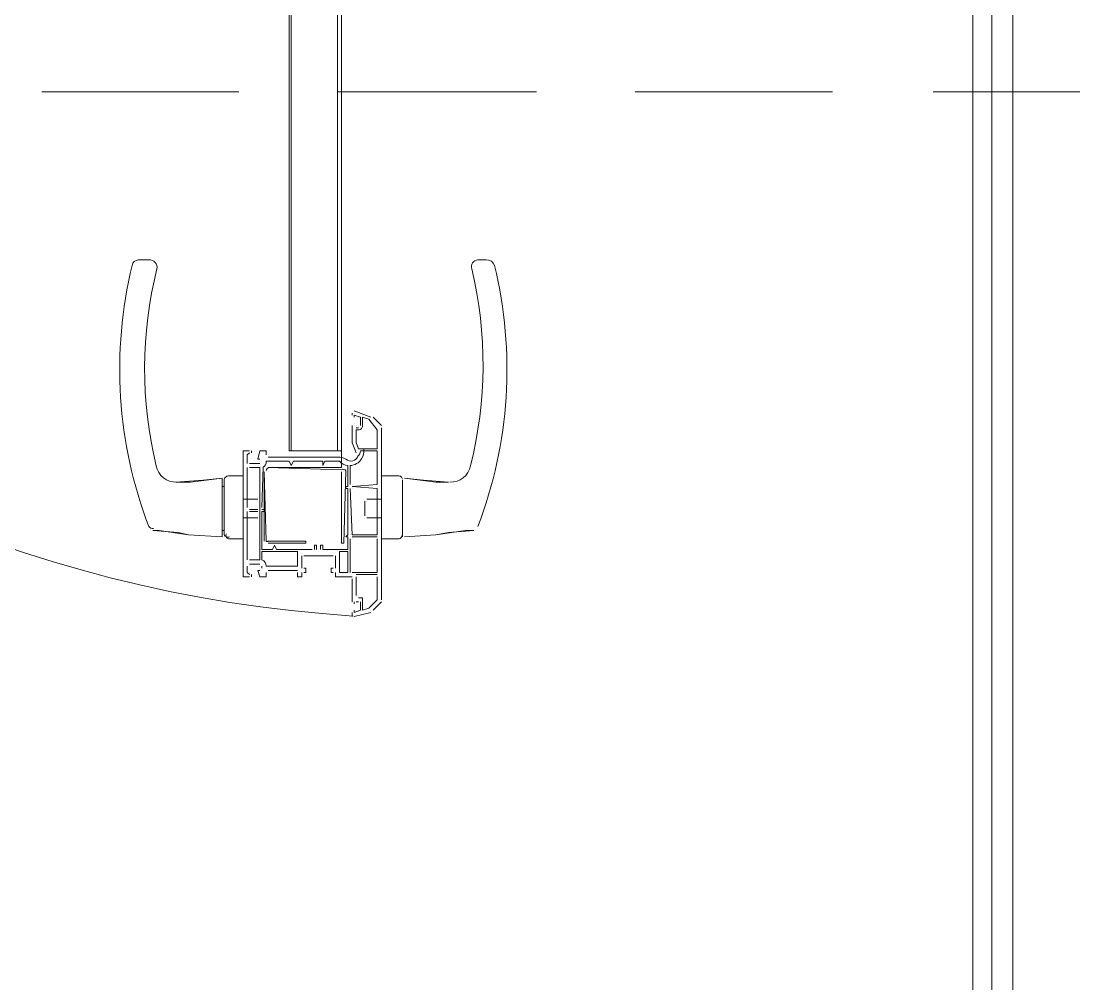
# Model space of a CAD drawing. Header units: millimetres. Extents: x 906 to 41302, y 848 to 28850.
# Drawn here: x 30396 to 30930, y 19776 to 20262 of the extents above; entities that cross this region are included whole.
import ezdxf

# ---------------------------------------------------------------- set-up
doc = ezdxf.new("R2010")
doc.units = ezdxf.units.MM
for name, color, linetype in [('PDF_X-단위세대$및$주동평면도$A-DOOR', 7, 'Continuous'), ('PDF_X-단위세대$및$주동평면도$A-FIN-INSL-HID', 7, 'Continuous'), ('PDF_X-단위세대$및$주동평면도$A-WALL-DRY', 7, 'Continuous')]:
    doc.layers.add(name, color=color, linetype=linetype)

msp = doc.modelspace()

# ---------------------------------------------------------------- linework, layer by layer
at = {"layer": 'PDF_X-단위세대$및$주동평면도$A-DOOR', "lineweight": 5}
msp.add_lwpolyline([(30563.1, 19961.52, -0.377888), (29938.15, 20587.77), (29939.21, 20587.77)], format="xyb", dxfattribs=at)
at = {"layer": 'PDF_X-단위세대$및$주동평면도$A-DOOR', "lineweight": 9}
for points in [[(30530.82, 20503.1), (30530.82, 20044.85), (30531.88, 20044.85), (30531.88, 20503.1)], [(30531.88, 20044.85), (30531.88, 20503.1), (30555.16, 20503.1), (30555.16, 20044.85)], [(30531.88, 20503.1), (30531.88, 20044.85), (30555.16, 20044.85), (30555.16, 20503.1)], [(30555.16, 20503.1), (30555.16, 20044.85), (30557.28, 20044.85), (30557.28, 20503.1)], [(30589.03, 20031.09), (30604.9, 20028.97), (30611.25, 20028.97), (30598.55, 20030.03)], [(30498.01, 20004.63), (30498.01, 20026.85), (30496.95, 20026.85), (30496.95, 20004.63)], [(30560.45, 19994.05), (30560.45, 19983.46), (30556.22, 19983.46), (30556.22, 19994.05)]]:
    msp.add_lwpolyline(points, close=True, dxfattribs=at)
for points in [[(30474.11, 20029.02, -0.373567), (30463.67, 20037.31, -0.120468), (30464.04, 20136.56, 0.496768), (30459.91, 20141.15), (30454.62, 20141.15, 0.337816), (30451.55, 20138.32, 0.152184), (30459.96, 20006.63, 0.281934), (30462.39, 20005.7)], [(30611.87, 20029.02, 0.373567), (30622.31, 20037.31, 0.120468), (30623, 20136.56, -0.496768), (30626.07, 20141.15), (30630.3, 20141.15, -0.337816), (30634.43, 20138.32, -0.152184), (30626.02, 20006.63)], [(30575.27, 20045.9), (30565.74, 20045.9), (30564.69, 20049.08), (30564.69, 20055.43), (30565.74, 20055.43, 0.414215), (30567.86, 20057.55), (30567.86, 20061.78), (30571.04, 20060.72), (30575.27, 20055.43), (30575.27, 20045.9)], [(30568.42, 20045.62, -0.217519), (30567.31, 20040.79, -0.260906), (30561.51, 20037.44), (30561.51, 20027.91)], [(30561.51, 20025.8), (30562.57, 20002.51), (30575.27, 20002.51), (30575.27, 20025.8), (30562.57, 20026.85), (30575.27, 20027.91), (30575.27, 20044.85), (30566.8, 20044.85, -0.217668), (30565.49, 20042.13, -0.51519), (30559.46, 20040.6, 0.174775), (30555.16, 20041.67), (30538.23, 20041.67), (30537.17, 20041.67), (30520.24, 20041.67)], [(30557.28, 20034.26), (30557.28, 19998.28), (30558.34, 19998.28), (30559.39, 20034.79, 0.414215), (30557.28, 20035.32), (30520.24, 20036.38), (30557.28, 20036.38), (30557.28, 20044.85)], [(30517.06, 20016.27), (30517.65, 20036.55, 0.326664), (30519.18, 20039.55), (30530.82, 20039.55), (30531.88, 20037.44), (30532.94, 20039.55), (30547.75, 20039.55), (30547.75, 20037.44), (30548.81, 20039.55), (30556.22, 20039.55, 0.215587), (30560.45, 20037.44), (30560.45, 20026.85), (30559.39, 20026.85), (30559.39, 20025.8), (30560.45, 20025.8), (30560.45, 20002.51), (30559.39, 20001.45), (30560.45, 20001.45), (30560.45, 19995.1), (30547.75, 19995.1), (30547.75, 19997.22), (30546.69, 19997.22), (30546.69, 19995.1)], [(30507.54, 20032.15), (30500.13, 20032.15, 0.414215), (30498.01, 20030.03), (30498.01, 20002.51, 0.414215), (30500.66, 20001.45)], [(30520.24, 19998.28), (30539.29, 19998.28), (30539.29, 19999.34), (30520.24, 19999.34, -0.414215), (30519.18, 19999.34), (30518.12, 20034.26), (30518.12, 19999.34)], [(30587.97, 20001.45), (30587.97, 20004.63), (30587.97, 20026.85), (30587.97, 20030.03), (30587.97, 20003.04, -0.414215), (30585.85, 20000.4), (30577.39, 20000.4), (30577.39, 20032.15), (30585.85, 20032.15, -0.414215), (30587.97, 20030.56)], [(30507.54, 20000.4), (30500.13, 20000.4, -0.414215), (30499.07, 20003.04)]]:
    msp.add_lwpolyline(points, format="xyb", dxfattribs=at)
for points in [[(30562.57, 20062.84), (30562.57, 20063.9)], [(30562.57, 20063.9), (30562.57, 20063.9)], [(30562.57, 20062.84), (30562.57, 20062.84)], [(30572.09, 20061.78), (30563.63, 20064.95)], [(30563.63, 20064.95), (30563.63, 20064.95)], [(30563.63, 20063.9), (30563.63, 20063.9)], [(30563.63, 20062.84), (30563.63, 20062.84)], [(30563.63, 20061.78), (30563.63, 20062.84), (30566.8, 20061.78), (30566.8, 20057.55)], [(30563.63, 20062.84), (30563.63, 20062.84)], [(30563.63, 20061.78), (30563.63, 20061.78)], [(30565.74, 20061.78), (30565.74, 20061.78)], [(30566.8, 20061.78), (30566.8, 20061.78)], [(30567.86, 20061.78), (30567.86, 20061.78)], [(30572.09, 20061.78), (30572.09, 20061.78)], [(30573.15, 20061.78), (30577.39, 20057.55)], [(30573.15, 20061.78), (30573.15, 20061.78)], [(30564.69, 20043.79), (30562.57, 20049.08), (30562.57, 20057.55)], [(30562.57, 20057.55), (30562.57, 20057.55)], [(30563.63, 20058.6), (30563.63, 20058.6)], [(30563.63, 20057.55), (30563.63, 20057.55)], [(30563.63, 20057.55), (30563.63, 20057.55)], [(30564.69, 20057.55), (30564.69, 20057.55)], [(30564.69, 20056.49), (30565.74, 20056.49)], [(30564.69, 20056.49), (30564.69, 20056.49)], [(30565.74, 20057.55), (30565.74, 20057.55)], [(30565.74, 20056.49), (30565.74, 20056.49)], [(30566.8, 20057.55), (30566.8, 20057.55)], [(30567.86, 20057.55), (30567.86, 20057.55)], [(30571.04, 20060.72), (30571.04, 20060.72)], [(30576.33, 20056.49), (30576.33, 20056.49)], [(30577.39, 20057.55), (30577.39, 20057.55)], [(30577.39, 20056.49), (30577.39, 19969.7)], [(30577.39, 20056.49), (30577.39, 20056.49)], [(30564.69, 20055.43), (30564.69, 20055.43)], [(30565.74, 20055.43), (30565.74, 20055.43)], [(30575.27, 20055.43), (30575.27, 20055.43)], [(30562.57, 20049.08), (30562.57, 20049.08)], [(30564.69, 20049.08), (30564.69, 20049.08)], [(30565.74, 20045.9), (30565.74, 20045.9)], [(30575.27, 20046.96), (30575.27, 20046.96)], [(30575.27, 20046.96), (30575.27, 20046.96)], [(30575.27, 20045.9), (30575.27, 20045.9)], [(30510.71, 19981.35), (30507.54, 19981.35), (30507.54, 20044.85), (30510.71, 20044.85)], [(30507.54, 20044.85), (30507.54, 20044.85)], [(30510.71, 20043.79), (30509.65, 20042.73), (30509.65, 20038.5)], [(30509.65, 20042.73), (30509.65, 20042.73)], [(30510.71, 20044.85), (30510.71, 20044.85)], [(30510.71, 20043.79), (30510.71, 20043.79)], [(30510.71, 20042.73), (30510.71, 20042.73)], [(30511.77, 20044.85), (30511.77, 20043.79)], [(30511.77, 20044.85), (30511.77, 20044.85)], [(30511.77, 20043.79), (30511.77, 20043.79)], [(30519.18, 20042.73), (30519.18, 20044.85), (30516, 20044.85), (30514.94, 20040.61), (30516, 20040.61)], [(30514.94, 20040.61), (30514.94, 20040.61)], [(30516, 20044.85), (30516, 20044.85)], [(30516, 20040.61), (30516, 20040.61)], [(30519.18, 20044.85), (30519.18, 20044.85)], [(30519.18, 20042.73), (30519.18, 20042.73)], [(30520.24, 20042.73), (30520.24, 20042.73)], [(30520.24, 20041.67), (30520.24, 20041.67)], [(30537.17, 20041.67), (30537.17, 20041.67)], [(30538.23, 20041.67), (30538.23, 20041.67)], [(30555.16, 20041.67), (30555.16, 20041.67)], [(30558.34, 20040.61), (30558.34, 20040.61)], [(30564.69, 20043.79), (30564.69, 20043.79)], [(30564.69, 20041.67), (30564.69, 20041.67)], [(30566.8, 20044.85), (30566.8, 20044.85)], [(30566.8, 20040.61), (30566.8, 20040.61)], [(30575.27, 20044.85), (30575.27, 20044.85)], [(30509.65, 20038.5), (30509.65, 20038.5)], [(30509.65, 20036.38), (30509.65, 20016.27)], [(30509.65, 20036.38), (30509.65, 20036.38)], [(30510.71, 20038.5), (30516, 20038.5)], [(30510.71, 20038.5), (30510.71, 20038.5)], [(30516, 20016.27), (30516, 20036.38), (30510.71, 20036.38)], [(30510.71, 20036.38), (30510.71, 20036.38)], [(30516, 20039.55), (30516, 20039.55)], [(30516, 20039.55), (30516, 20039.55)], [(30516, 20038.5), (30516, 20038.5)], [(30516, 20036.38), (30516, 20036.38)], [(30517.06, 20039.55), (30517.06, 20039.55)], [(30517.06, 20039.55), (30517.06, 20039.55)], [(30517.06, 20036.38), (30517.06, 20036.38)], [(30519.18, 20039.55), (30519.18, 20039.55)], [(30520.24, 20036.38), (30520.24, 20036.38)], [(30520.24, 20035.32), (30520.24, 20035.32)], [(30530.82, 20039.55), (30530.82, 20039.55)], [(30531.88, 20037.44), (30531.88, 20037.44)], [(30532.94, 20039.55), (30532.94, 20039.55)], [(30547.75, 20039.55), (30547.75, 20039.55)], [(30547.75, 20037.44), (30547.75, 20037.44)], [(30548.81, 20039.55), (30548.81, 20039.55)], [(30556.22, 20039.55), (30556.22, 20039.55)], [(30557.28, 20036.38), (30557.28, 20036.38)], [(30557.28, 20035.32), (30557.28, 20035.32)], [(30560.45, 20037.44), (30560.45, 20037.44)], [(30561.51, 20037.44), (30561.51, 20037.44)], [(30496.95, 20031.09), (30481.08, 20028.97), (30473.67, 20028.97), (30487.43, 20030.03), (30496.95, 20031.09), (30496.95, 20026.85)], [(30518.12, 20034.26), (30518.12, 20034.26)], [(30519.18, 20034.26), (30519.18, 20034.26)], [(30520.24, 20034.26), (30520.24, 20034.26)], [(30557.28, 20034.26), (30557.28, 20034.26)], [(30558.34, 20034.26), (30558.34, 20034.26)], [(30559.39, 20026.85), (30559.39, 20026.85)], [(30559.39, 20025.8), (30559.39, 20025.8)], [(30560.45, 20026.85), (30560.45, 20026.85)], [(30560.45, 20025.8), (30560.45, 20025.8)], [(30561.51, 20027.91), (30561.51, 20027.91)], [(30561.51, 20025.8), (30561.51, 20025.8)], [(30562.57, 20027.91), (30562.57, 20027.91)], [(30562.57, 20026.85), (30562.57, 20026.85)], [(30562.57, 20025.8), (30562.57, 20025.8)], [(30575.27, 20027.91), (30575.27, 20027.91)], [(30575.27, 20026.85), (30575.27, 20026.85)], [(30575.27, 20025.8), (30575.27, 20025.8)], [(30587.97, 20004.63), (30587.97, 20026.85)], [(30507.54, 20020.5), (30514.94, 20020.5)], [(30514.94, 20019.45), (30514.94, 20019.45)], [(30516, 20012.04), (30516, 20013.1), (30516, 20018.39), (30516, 20019.45)], [(30568.92, 20012.04), (30568.92, 20013.1), (30568.92, 20018.39), (30568.92, 20019.45)], [(30577.39, 20020.5), (30569.98, 20020.5)], [(30569.98, 20019.45), (30569.98, 20019.45)], [(30509.65, 20016.27), (30509.65, 20016.27)], [(30509.65, 20014.15), (30509.65, 19989.81)], [(30509.65, 20014.15), (30509.65, 20014.15)], [(30510.71, 20016.27), (30510.71, 20016.27)], [(30510.71, 20015.21), (30514.94, 20015.21)], [(30510.71, 20015.21), (30510.71, 20015.21)], [(30514.94, 20014.15), (30510.71, 20014.15)], [(30516, 20014.15), (30516, 19989.81), (30510.71, 19989.81)], [(30510.71, 20014.15), (30510.71, 20014.15)], [(30510.71, 20014.15), (30510.71, 20014.15)], [(30514.94, 20016.27), (30514.94, 20016.27)], [(30514.94, 20015.21), (30514.94, 20015.21)], [(30514.94, 20014.15), (30514.94, 20014.15)], [(30516, 20016.27), (30516, 20016.27)], [(30516, 20014.15), (30516, 20014.15)], [(30517.06, 20016.27), (30517.06, 20016.27)], [(30518.12, 20015.21), (30517.06, 20015.21)], [(30517.06, 20015.21), (30517.06, 20015.21)], [(30518.12, 20014.15), (30517.06, 20014.15), (30517.06, 19995.1), (30522.35, 19995.1), (30523.41, 19997.22), (30524.47, 19995.1), (30542.46, 19995.1)], [(30517.06, 20014.15), (30517.06, 20014.15)], [(30518.12, 20015.21), (30518.12, 20015.21)], [(30518.12, 20014.15), (30518.12, 20014.15)], [(30514.94, 20010.98), (30507.54, 20010.98)], [(30514.94, 20012.04), (30514.94, 20012.04)], [(30569.98, 20012.04), (30569.98, 20012.04)], [(30569.98, 20010.98), (30577.39, 20010.98)], [(30480.02, 20002.51), (30474.73, 20003.57), (30462.03, 20004.63), (30465.2, 20004.63), (30480.02, 20002.51), (30496.95, 20001.45), (30496.95, 20004.63)], [(30496.95, 20001.45), (30496.95, 20004.63), (30498.01, 20004.63)], [(30559.39, 20002.51), (30559.39, 20002.51)], [(30560.45, 20002.51), (30560.45, 20002.51)], [(30561.51, 20002.51), (30561.51, 20002.51)], [(30562.57, 20002.51), (30562.57, 20002.51)], [(30575.27, 20002.51), (30575.27, 20002.51)], [(30604.9, 20002.51), (30611.25, 20003.57), (30623.95, 20004.63), (30619.72, 20004.63), (30604.9, 20002.51), (30589.03, 20001.45)], [(30496.95, 20001.45), (30496.95, 20001.45)], [(30496.95, 20001.45), (30496.95, 20001.45)], [(30518.12, 19999.34), (30518.12, 19999.34)], [(30519.18, 19999.34), (30519.18, 19999.34)], [(30520.24, 19999.34), (30520.24, 19999.34)], [(30520.24, 19998.28), (30520.24, 19998.28)], [(30523.41, 19997.22), (30523.41, 19997.22)], [(30539.29, 19999.34), (30539.29, 19999.34)], [(30544.58, 19995.1), (30544.58, 19997.22), (30543.52, 19997.22), (30543.52, 19995.1)], [(30543.52, 19997.22), (30543.52, 19997.22)], [(30544.58, 19997.22), (30544.58, 19997.22)], [(30546.69, 19997.22), (30546.69, 19997.22)], [(30547.75, 19997.22), (30547.75, 19997.22)], [(30557.28, 19998.28), (30557.28, 19998.28)], [(30558.34, 19998.28), (30558.34, 19998.28)], [(30559.39, 20001.45), (30559.39, 20001.45)], [(30560.45, 20001.45), (30560.45, 20001.45)], [(30561.51, 20000.4), (30561.51, 19983.46)], [(30561.51, 20000.4), (30561.51, 20000.4)], [(30575.27, 20001.45), (30562.57, 20001.45)], [(30562.57, 20001.45), (30562.57, 20001.45)], [(30562.57, 19983.46), (30575.27, 19983.46), (30575.27, 20000.4)], [(30562.57, 20000.4), (30562.57, 20000.4)], [(30575.27, 20001.45), (30575.27, 20001.45)], [(30575.27, 20000.4), (30575.27, 20000.4)], [(30589.03, 20001.45), (30589.03, 20001.45)], [(30589.03, 20001.45), (30589.03, 20001.45)], [(30589.03, 20001.45), (30589.03, 20001.45)], [(30517.06, 19995.1), (30517.06, 19995.1)], [(30517.06, 19994.05), (30517.06, 19994.05)], [(30522.35, 19995.1), (30522.35, 19995.1)], [(30524.47, 19995.1), (30524.47, 19995.1)], [(30535.05, 19994.05), (30535.05, 19994.05)], [(30537.17, 19991.93), (30537.17, 19985.58)], [(30537.17, 19991.93), (30537.17, 19991.93)], [(30538.23, 19991.93), (30553.04, 19991.93)], [(30538.23, 19991.93), (30538.23, 19991.93)], [(30542.46, 19995.1), (30542.46, 19995.1)], [(30543.52, 19995.1), (30543.52, 19995.1)], [(30544.58, 19995.1), (30544.58, 19995.1)], [(30545.64, 19995.1), (30545.64, 19995.1)], [(30545.64, 19995.1), (30545.64, 19995.1)], [(30546.69, 19995.1), (30546.69, 19995.1)], [(30547.75, 19995.1), (30547.75, 19995.1)], [(30548.81, 19995.1), (30548.81, 19995.1)], [(30553.04, 19991.93), (30553.04, 19991.93)], [(30554.1, 19985.58), (30554.1, 19991.93)], [(30554.1, 19991.93), (30554.1, 19991.93)], [(30556.22, 19994.05), (30556.22, 19994.05)], [(30560.45, 19995.1), (30560.45, 19995.1)], [(30560.45, 19994.05), (30560.45, 19994.05)], [(30509.65, 19989.81), (30509.65, 19989.81)], [(30510.71, 19982.4), (30509.65, 19983.46), (30509.65, 19986.64)], [(30509.65, 19986.64), (30509.65, 19986.64)], [(30510.71, 19989.81), (30510.71, 19989.81)], [(30516, 19987.7), (30510.71, 19987.7)], [(30510.71, 19987.7), (30510.71, 19987.7)], [(30510.71, 19986.64), (30510.71, 19986.64)], [(30516, 19989.81), (30516, 19989.81)], [(30516, 19987.7), (30516, 19987.7)], [(30516, 19986.64), (30516, 19986.64)], [(30517.06, 19989.81), (30517.06, 19989.81)], [(30517.06, 19985.58), (30517.06, 19986.64)], [(30517.06, 19986.64), (30517.06, 19986.64)], [(30519.18, 19986.64), (30519.18, 19986.64)], [(30535.05, 19986.64), (30535.05, 19986.64)], [(30507.54, 19981.35), (30507.54, 19981.35)], [(30509.65, 19983.46), (30509.65, 19983.46)], [(30510.71, 19983.46), (30510.71, 19983.46)], [(30510.71, 19982.4), (30510.71, 19982.4)], [(30510.71, 19981.35), (30510.71, 19981.35)], [(30511.77, 19982.4), (30511.77, 19981.35)], [(30511.77, 19982.4), (30511.77, 19982.4)], [(30511.77, 19981.35), (30511.77, 19981.35)], [(30516, 19984.52), (30514.94, 19984.52), (30516, 19981.35), (30519.18, 19981.35), (30519.18, 19983.46)], [(30514.94, 19984.52), (30514.94, 19984.52)], [(30516, 19985.58), (30516, 19985.58)], [(30516, 19984.52), (30516, 19984.52)], [(30516, 19981.35), (30516, 19981.35)], [(30517.06, 19985.58), (30517.06, 19985.58)], [(30519.18, 19983.46), (30519.18, 19983.46)], [(30519.18, 19981.35), (30519.18, 19981.35)], [(30535.05, 19984.52), (30520.24, 19984.52)], [(30520.24, 19984.52), (30520.24, 19984.52)], [(30520.24, 19983.46), (30520.24, 19983.46)], [(30535.05, 19984.52), (30535.05, 19984.52)], [(30535.05, 19983.46), (30535.05, 19981.35), (30537.17, 19981.35), (30537.17, 19983.46)], [(30535.05, 19983.46), (30535.05, 19983.46)], [(30535.05, 19981.35), (30535.05, 19981.35)], [(30537.17, 19985.58), (30537.17, 19985.58)], [(30537.17, 19983.46), (30537.17, 19983.46)], [(30537.17, 19981.35), (30537.17, 19981.35)], [(30538.23, 19983.46), (30539.29, 19983.46), (30539.29, 19985.58), (30538.23, 19985.58)], [(30538.23, 19985.58), (30538.23, 19985.58)], [(30538.23, 19983.46), (30538.23, 19983.46)], [(30539.29, 19985.58), (30539.29, 19985.58)], [(30539.29, 19983.46), (30539.29, 19983.46)], [(30553.04, 19983.46), (30551.99, 19983.46), (30551.99, 19985.58), (30553.04, 19985.58)], [(30551.99, 19985.58), (30551.99, 19985.58)], [(30551.99, 19983.46), (30551.99, 19983.46)], [(30553.04, 19985.58), (30553.04, 19985.58)], [(30553.04, 19983.46), (30553.04, 19983.46)], [(30554.1, 19985.58), (30554.1, 19985.58)], [(30554.1, 19983.46), (30554.1, 19981.35), (30562.57, 19981.35)], [(30554.1, 19983.46), (30554.1, 19983.46)], [(30554.1, 19981.35), (30554.1, 19981.35)], [(30556.22, 19983.46), (30556.22, 19983.46)], [(30560.45, 19983.46), (30560.45, 19983.46)], [(30561.51, 19983.46), (30561.51, 19983.46)], [(30562.57, 19983.46), (30562.57, 19983.46)], [(30562.57, 19981.35), (30562.57, 19981.35)], [(30575.27, 19982.4), (30564.69, 19982.4)], [(30564.69, 19982.4), (30564.69, 19982.4)], [(30564.69, 19971.82), (30564.69, 19981.35)], [(30564.69, 19981.35), (30564.69, 19981.35)], [(30575.27, 19981.35), (30575.27, 19969.7), (30571.04, 19965.47), (30567.86, 19964.41), (30567.86, 19970.76), (30565.74, 19970.76)], [(30575.27, 19983.46), (30575.27, 19983.46)], [(30575.27, 19983.46), (30575.27, 19983.46)], [(30575.27, 19982.4), (30575.27, 19982.4)], [(30575.27, 19981.35), (30575.27, 19981.35)], [(30562.57, 19980.29), (30562.57, 19968.65)], [(30562.57, 19980.29), (30562.57, 19980.29)], [(30564.69, 19971.82), (30564.69, 19971.82)], [(30565.74, 19971.82), (30565.74, 19971.82)], [(30565.74, 19970.76), (30565.74, 19970.76)], [(30567.86, 19970.76), (30567.86, 19970.76)], [(30562.57, 19968.65), (30562.57, 19968.65)], [(30563.63, 19968.65), (30563.63, 19967.59)], [(30563.63, 19964.41), (30563.63, 19963.35), (30566.8, 19964.41), (30566.8, 19968.65)], [(30563.63, 19968.65), (30563.63, 19968.65)], [(30563.63, 19967.59), (30563.63, 19967.59)], [(30564.69, 19968.65), (30565.74, 19968.65)], [(30564.69, 19968.65), (30564.69, 19968.65)], [(30565.74, 19968.65), (30565.74, 19968.65)], [(30566.8, 19968.65), (30566.8, 19968.65)], [(30571.04, 19965.47), (30571.04, 19965.47)], [(30577.39, 19968.65), (30573.15, 19964.41)], [(30575.27, 19969.7), (30575.27, 19969.7)], [(30576.33, 19969.7), (30576.33, 19969.7)], [(30577.39, 19969.7), (30577.39, 19969.7)], [(30577.39, 19968.65), (30577.39, 19968.65)], [(30562.57, 19961.24), (30562.57, 19963.35)], [(30562.57, 19963.35), (30562.57, 19963.35)], [(30562.57, 19961.24), (30562.57, 19961.24)], [(30563.63, 19964.41), (30563.63, 19964.41)], [(30563.63, 19963.35), (30563.63, 19963.35)], [(30563.63, 19961.24), (30572.09, 19963.35)], [(30563.63, 19963.35), (30563.63, 19963.35)], [(30563.63, 19961.24), (30563.63, 19961.24)], [(30565.74, 19964.41), (30565.74, 19964.41)], [(30566.8, 19964.41), (30566.8, 19964.41)], [(30567.86, 19964.41), (30567.86, 19964.41)], [(30572.09, 19964.41), (30572.09, 19964.41)], [(30572.09, 19963.35), (30572.09, 19963.35)], [(30573.15, 19964.41), (30573.15, 19964.41)]]:
    msp.add_lwpolyline(points, dxfattribs=at)
msp.add_lwpolyline([(30517.06, 19989.81), (30517.06, 19994.05), (30535.05, 19994.05), (30535.05, 19986.64), (30519.18, 19986.64, 0.326664)], format="xyb", close=True, dxfattribs=at)
for centre, radius, start, end in [((30567.33, 20049.61), 4.76, 179.9992, 190.608), ((30520.77, 20034.79), 1.59, 89.9999, 180.0001)]:
    msp.add_arc(centre, radius, start, end, dxfattribs=at)
at = {"layer": 'PDF_X-단위세대$및$주동평면도$A-FIN-INSL-HID', "lineweight": 5}
for points in [[(30505.42, 20225.82), (30405.94, 20225.82)], [(30655.7, 20225.82), (30555.16, 20225.82)], [(30804.93, 20225.82), (30705.44, 20225.82)], [(30929.81, 20225.82), (30855.73, 20225.82)]]:
    msp.add_lwpolyline(points, dxfattribs=at)
at = {"layer": 'PDF_X-단위세대$및$주동평면도$A-WALL-DRY', "lineweight": 13}
for points in [[(30929.81, 18865.86), (30875.84, 18865.86), (30875.84, 20515.8)], [(30929.81, 18876.45), (30885.36, 18876.45), (30885.36, 20515.8)], [(30929.81, 18885.97), (30895.94, 18885.97), (30895.94, 20515.8)]]:
    msp.add_lwpolyline(points, dxfattribs=at)

doc.saveas('drawing.dxf')
